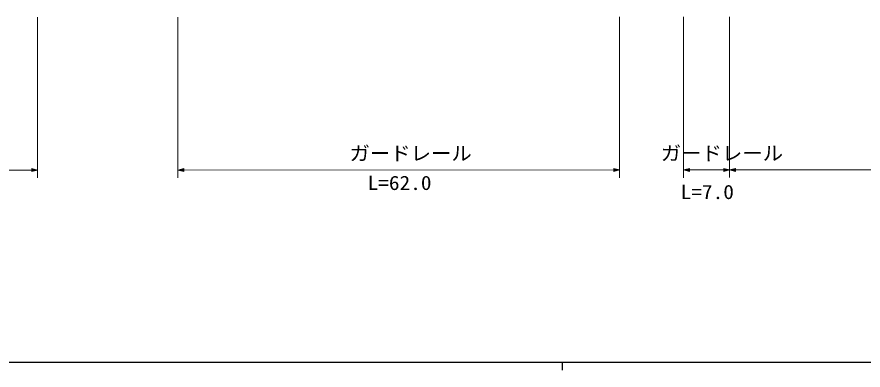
# Model space of a CAD drawing. Units: millimetres, scale not verified. Extents: x 40000 to 680000, y 20000 to 380000.
# Drawn here: x 97796 to 206722, y 204000 to 249494 of the extents above; entities that cross this region are included whole.
import ezdxf
from ezdxf.enums import TextEntityAlignment as Align

# ---------------------------------------------------------------- set-up
doc = ezdxf.new("R2010")
doc.units = ezdxf.units.MM
doc.header["$LTSCALE"] = 1000
doc.layers.add('M-STR-HTXT', color=7, linetype='Continuous', lineweight=13)
doc.layers.add('M-TTL-BAND', color=7, linetype='Continuous', lineweight=25)
doc.styles.add('ＭＳ ゴシック', font='')
doc.styles.get('ＭＳ ゴシック').set_extended_font_data('MS Gothic')

msp = doc.modelspace()

# ---------------------------------------------------------------- linework, layer by layer
at = {"layer": 'M-STR-HTXT'}
for p, q in [((100465, 228762), (100459, 249468)), ((118505, 249473), (118511, 228767)), ((175378, 228784), (175372, 249490)), ((183620, 249492), (183626, 228786)), ((189529, 228788), (189523, 249494)), ((100465, 229762), (99715, 229949)), ((99715, 229949), (99715, 229574)), ((99734, 229602), (99734, 229921)), ((99734, 229921), (100386, 229762)), ((99762, 229630), (99762, 229893)), ((99762, 229893), (100311, 229762)), ((99790, 229659), (99790, 229865)), ((99790, 229865), (100236, 229762)), ((99818, 229687), (99818, 229837)), ((99818, 229837), (100160, 229762)), ((119261, 229955), (118511, 229767)), ((118588, 229767), (119242, 229927)), ((118665, 229767), (119214, 229899)), ((118740, 229767), (119186, 229870)), ((118817, 229767), (119158, 229842)), ((119158, 229842), (119158, 229692)), ((119186, 229870), (119186, 229664)), ((119214, 229899), (119214, 229636)), ((119242, 229927), (119242, 229608)), ((119261, 229580), (119261, 229955)), ((175377, 229784), (174627, 229971)), ((174627, 229971), (174627, 229596)), ((174646, 229624), (174646, 229943)), ((174646, 229943), (175299, 229784)), ((174674, 229652), (174674, 229915)), ((174674, 229915), (175224, 229783)), ((174702, 229680), (174702, 229886)), ((174702, 229886), (175149, 229783)), ((174730, 229708), (174730, 229858)), ((174730, 229858), (175072, 229783)), ((184376, 229974), (183626, 229786)), ((183703, 229786), (184357, 229946)), ((183780, 229786), (184329, 229917)), ((183855, 229786), (184301, 229889)), ((183932, 229786), (184273, 229861)), ((184273, 229861), (184273, 229711)), ((184301, 229889), (184301, 229683)), ((184329, 229917), (184329, 229655)), ((184357, 229946), (184357, 229627)), ((184376, 229599), (184376, 229974)), ((189529, 229788), (188779, 229975)), ((188779, 229975), (188779, 229600)), ((188798, 229628), (188798, 229947)), ((188798, 229947), (189450, 229788)), ((188826, 229656), (188826, 229919)), ((188826, 229919), (189375, 229788)), ((188854, 229684), (188854, 229891)), ((188854, 229891), (189300, 229788)), ((188882, 229712), (188882, 229862)), ((188882, 229862), (189223, 229788)), ((190279, 229975), (189529, 229788)), ((189606, 229788), (190260, 229947)), ((189683, 229788), (190232, 229919)), ((189758, 229788), (190204, 229891)), ((189835, 229788), (190176, 229863)), ((190176, 229863), (190176, 229713)), ((190204, 229891), (190204, 229685)), ((190232, 229919), (190232, 229657)), ((190260, 229947), (190260, 229628)), ((190279, 229600), (190279, 229975)), ((76556, 229755), (100465, 229762)), ((99715, 229574), (100465, 229762)), ((100388, 229762), (99734, 229602)), ((100311, 229762), (99762, 229630)), ((100236, 229762), (99790, 229659)), ((100160, 229762), (99818, 229687)), ((99846, 229715), (99846, 229809)), ((99846, 229809), (100085, 229762)), ((100085, 229762), (99846, 229715)), ((99875, 229743), (99875, 229780)), ((99875, 229780), (100008, 229762)), ((99875, 229762), (100008, 229762)), ((100008, 229762), (99875, 229743)), ((118511, 229767), (175377, 229784)), ((118511, 229767), (119261, 229580)), ((119242, 229608), (118590, 229767)), ((119214, 229636), (118665, 229767)), ((119186, 229664), (118740, 229767)), ((119158, 229692), (118817, 229767)), ((118892, 229767), (119130, 229814)), ((119130, 229720), (118892, 229767)), ((118968, 229767), (119102, 229786)), ((119102, 229767), (118968, 229767)), ((119102, 229749), (118968, 229767)), ((119102, 229786), (119102, 229749)), ((119130, 229814), (119130, 229720)), ((174627, 229596), (175377, 229784)), ((175300, 229784), (174646, 229624)), ((175224, 229783), (174674, 229652)), ((175149, 229783), (174702, 229680)), ((175072, 229783), (174730, 229708)), ((174759, 229736), (174759, 229830)), ((174759, 229830), (174997, 229783)), ((174997, 229783), (174759, 229736)), ((174787, 229765), (174787, 229802)), ((174787, 229802), (174920, 229783)), ((174787, 229783), (174920, 229783)), ((174920, 229783), (174787, 229765)), ((183626, 229786), (189529, 229788)), ((183626, 229786), (184376, 229599)), ((184357, 229627), (183705, 229786)), ((184329, 229655), (183780, 229786)), ((184301, 229683), (183855, 229786)), ((184273, 229711), (183932, 229786)), ((184007, 229786), (184245, 229833)), ((184245, 229739), (184007, 229786)), ((184083, 229786), (184217, 229805)), ((184217, 229786), (184083, 229786)), ((184217, 229767), (184083, 229786)), ((184217, 229805), (184217, 229767)), ((184245, 229833), (184245, 229739)), ((188779, 229600), (189529, 229788)), ((189452, 229788), (188798, 229628)), ((189375, 229788), (188826, 229656)), ((189300, 229788), (188854, 229684)), ((189223, 229788), (188882, 229712)), ((188910, 229741), (188910, 229834)), ((188910, 229834), (189148, 229788)), ((189148, 229788), (188910, 229741)), ((188938, 229769), (188938, 229806)), ((188938, 229806), (189071, 229788)), ((188938, 229787), (189071, 229788)), ((189071, 229788), (188938, 229769)), ((189529, 229788), (246403, 229804)), ((189529, 229788), (190279, 229600)), ((190260, 229628), (189608, 229788)), ((190232, 229657), (189683, 229788)), ((190204, 229685), (189758, 229788)), ((190176, 229713), (189835, 229788)), ((189910, 229788), (190148, 229835)), ((190148, 229741), (189910, 229788)), ((189986, 229788), (190120, 229807)), ((190120, 229788), (189986, 229788)), ((190120, 229769), (189986, 229788)), ((190120, 229807), (190120, 229769)), ((190148, 229835), (190148, 229741))]:
    msp.add_line(p, q, dxfattribs=at)
at = {"layer": 'M-TTL-BAND'}
for p, q in [((40000, 205000), (579000, 205000)), ((168000, 205000), (168000, 204000))]:
    msp.add_line(p, q, dxfattribs=at)

# ---------------------------------------------------------------- texts
at = {"layer": 'M-STR-HTXT', "style": 'ＭＳ ゴシック'}
for s, width, p in [('ガードレール', 1.05, (140605, 230456)), ('ガードレール', 1.05, (180677, 230468)), ('L=62.0', 1.1, (142937, 226649)), ('L=7.0', 1.1, (183237, 225482))]:
    msp.add_text(s, height=1833, dxfattribs=dict(at, width=width)).set_placement(p, align=Align.BOTTOM_LEFT)

doc.saveas('drawing.dxf')
